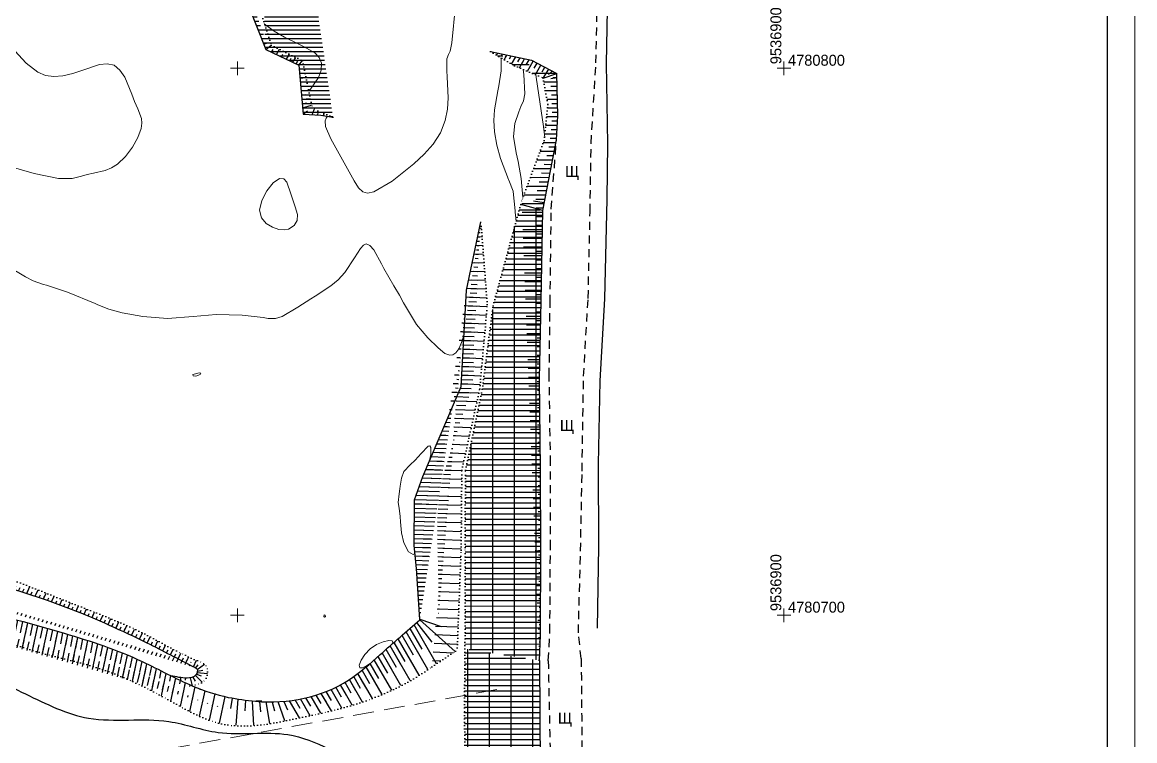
# Model space of a CAD drawing. Header units: millimetres. Extents: x 0 to 9536964, y 0 to 4781485.
# Drawn here: x 9536760.6 to 9536964.2, y 4780677 to 4780808.4 of the extents above; entities that cross this region are included whole.
import ezdxf
from ezdxf.enums import TextEntityAlignment as Align

# ---------------------------------------------------------------- set-up
doc = ezdxf.new("R2010")
doc.units = ezdxf.units.MM
for name, pattern in [('DASHED', [19.05, 12.7, -6.35]), ('Подошва насыпи (выемки)', [1, 0, 0.5, -0.5]), ('Штриховая 1 к 1.5', [2.5, 1.5, -1])]:
    doc.linetypes.add(name, pattern=pattern)
doc.layers.add('04 05 26.Изолинии.Утолщённые', color=7, linetype='Continuous')
doc.layers.add('Сетка', color=7, linetype='Continuous')
doc.layers.add('Berth line', color=5, linetype='Continuous', lineweight=50)
doc.layers.add('Рамка 1', color=3, linetype='Continuous', lineweight=50)
doc.styles.add('Arial_00010', font='arial.ttf', dxfattribs={"height": 0.2})
doc.styles.add('IndorSoft_Drafting_type_A_00CC0', font='', dxfattribs={"height": 0.2})
doc.styles.get('IndorSoft_Drafting_type_A_00CC0').set_extended_font_data('IndorSoft Drafting type A')

msp = doc.modelspace()

# ---------------------------------------------------------------- hatches: boundary and pattern name
h = msp.add_hatch()
h.set_pattern_fill('LINE', color=256, scale=0.25)
edge = h.paths.add_edge_path()
edge.add_line((9536802.9634, 4780888.3488), (9536804.8328, 4780878.3153))
edge.add_line((9536804.8328, 4780878.3153), (9536804.4246, 4780862.693))
edge.add_line((9536804.4246, 4780862.693), (9536804.1532, 4780849.7256))
edge.add_line((9536804.1532, 4780849.7256), (9536804.6573, 4780837.3133))
edge.add_line((9536804.6573, 4780837.3133), (9536803.8698, 4780823.1647))
edge.add_line((9536803.8698, 4780823.1647), (9536803.1856, 4780818.2238))
edge.add_line((9536803.1856, 4780818.2238), (9536802.1584, 4780811.1027))
edge.add_line((9536802.1584, 4780811.1027), (9536805.2356, 4780803.4389))
edge.add_line((9536805.2356, 4780803.4389), (9536811.2699, 4780800.5852))
edge.add_line((9536811.2699, 4780800.5852), (9536812.0428, 4780791.5911))
edge.add_line((9536812.0428, 4780791.5911), (9536815.2458, 4780791.4379))
edge.add_line((9536815.2458, 4780791.4379), (9536817.4932, 4780791.0901))
edge.add_spline(control_points=[(9536803.31301, 4780888.31677), (9536803.70579, 4780886.33346), (9536804.29662, 4780883.35009), (9536805.14889, 4780879.95993), (9536805.44853, 4780876.75083), (9536805.00237, 4780871.76858), (9536804.99328, 4780863.74314), (9536804.76303, 4780855.75698), (9536804.64063, 4780847.12174), (9536805.06431, 4780840.59466), (9536805, 4780833.17449), (9536804.45763, 4780827.13998), (9536804.39186, 4780820.94555), (9536803.76273, 4780816.4021), (9536803.37934, 4780813.40465), (9536802.94961, 4780811.13052), (9536803.91469, 4780808.70897), (9536804.6077, 4780806.74412), (9536805.04151, 4780805.45594), (9536805.08277, 4780805.33342)], knot_values=[0, 0, 0, 0, 6.067886707, 9.127528761, 10.4619282, 15.716488715, 24.06912077, 34.549511011, 39.681408371, 49.970526806, 54.152858236, 61.929976587, 68.132347866, 72.720789547, 75.643350305, 77.261586042, 79.523880669, 83.212136433, 83.599810474, 83.599810474, 83.599810474, 83.599810474], degree=3, periodic=0)
h = msp.add_hatch()
h.set_pattern_fill('LINE', color=256, scale=0.5)
edge = h.paths.add_edge_path()
edge.add_line((9536855.2709, 4780691.7251), (9536855.4848, 4780696.3253))
edge.add_line((9536855.4848, 4780696.3253), (9536855.5006, 4780712.0368))
edge.add_line((9536855.5006, 4780712.0368), (9536855.4427, 4780726.6135))
edge.add_line((9536855.4427, 4780726.6135), (9536855.2911, 4780743.2456))
edge.add_line((9536855.2911, 4780743.2456), (9536855.5681, 4780757.4496))
edge.add_line((9536855.5681, 4780757.4496), (9536855.8941, 4780773.9966))
edge.add_line((9536855.8941, 4780773.9966), (9536858.3842, 4780786.8924))
edge.add_line((9536858.3842, 4780786.8924), (9536858.6269, 4780791.2927))
edge.add_line((9536858.6269, 4780791.2927), (9536858.4697, 4780799.0299))
edge.add_line((9536846.2963, 4780803.0497), (9536850.6791, 4780800.4746))
edge.add_line((9536850.6791, 4780800.4746), (9536855.91171, 4780798.27199))
edge.add_line((9536855.91171, 4780798.27199), (9536856.79162, 4780793.40395))
edge.add_line((9536856.79162, 4780793.40395), (9536856.11981, 4780786.80703))
edge.add_line((9536856.11981, 4780786.80703), (9536852.02973, 4780775.81311))
h = msp.add_hatch()
h.set_pattern_fill('LINE', color=256, scale=0.25)
edge = h.paths.add_edge_path()
edge.add_spline(control_points=[(9536857.21259, 4780797.86314), (9536857.34437, 4780796.5566), (9536857.64956, 4780793.53085), (9536857.54449, 4780789.20759), (9536856.95171, 4780784.84718), (9536855.84685, 4780781.51131), (9536855.04985, 4780778.76988), (9536854.75216, 4780777.32984), (9536854.62627, 4780776.72082)], knot_values=[0, 0, 0, 0, 3.93700322, 9.117530595, 12.936032429, 17.088111568, 19.632905863, 21.497875561, 21.497875561, 21.497875561, 21.497875561], degree=3, periodic=0)
edge.add_line((9536855.2709, 4780691.7251), (9536855.4848, 4780696.3253))
edge.add_line((9536855.4848, 4780696.3253), (9536855.5006, 4780712.0368))
edge.add_line((9536855.5006, 4780712.0368), (9536855.4427, 4780726.6135))
edge.add_line((9536855.4427, 4780726.6135), (9536855.2911, 4780743.2456))
edge.add_line((9536855.2911, 4780743.2456), (9536855.5681, 4780757.4496))
edge.add_line((9536855.5681, 4780757.4496), (9536855.8941, 4780773.9966))
edge.add_line((9536855.8941, 4780773.9966), (9536858.3842, 4780786.8924))
edge.add_line((9536858.3842, 4780786.8924), (9536858.6269, 4780791.2927))
edge.add_line((9536858.6269, 4780791.2927), (9536858.4697, 4780799.0299))
h = msp.add_hatch()
h.set_pattern_fill('GRATE', color=256, scale=1.25)
h.paths.add_polyline_path([(9536855.8941, 4780773.9966), (9536855.5681, 4780757.4496), (9536855.2911, 4780743.2456), (9536855.4427, 4780726.6135), (9536855.5006, 4780712.0368), (9536855.4848, 4780696.3253), (9536855.2709, 4780691.7251), (9536841.6494, 4780693.8601), (9536841.67, 4780712.3848), (9536841.737, 4780726.53221), (9536844.81494, 4780741.29957), (9536846.81936, 4780756.687), (9536851.8029, 4780774.97168)])
h = msp.add_hatch()
h.set_pattern_fill('LINE', color=256, scale=0.5, angle=358)
edge = h.paths.add_edge_path()
edge.add_line((9536833.39068, 4780699.19865), (9536832.8075, 4780708.5665))
edge.add_line((9536832.8075, 4780708.5665), (9536832.3474, 4780712.7279))
edge.add_line((9536832.3474, 4780712.7279), (9536832.4395, 4780721.1115))
edge.add_line((9536832.4395, 4780721.1115), (9536833.9078, 4780725.3532))
edge.add_line((9536833.9078, 4780725.3532), (9536840.9556, 4780741.8106))
edge.add_line((9536840.9556, 4780741.8106), (9536841.903, 4780759.4105))
edge.add_line((9536835.5855, 4780690.5497), (9536839.9097, 4780693.4236))
edge.add_line((9536839.9097, 4780693.4236), (9536840.2398, 4780694.0128))
edge.add_line((9536840.2398, 4780694.0128), (9536840.9437, 4780711.8771))
edge.add_line((9536840.9437, 4780711.8771), (9536841.0747, 4780726.5221))
edge.add_line((9536841.0747, 4780726.5221), (9536844.3547, 4780741.3861))
edge.add_line((9536844.3547, 4780741.3861), (9536845.7338, 4780756.7876))
edge.add_line((9536845.7338, 4780756.7876), (9536844.5627, 4780771.9305))
edge.add_line((9536841.903, 4780759.4105), (9536844.5627, 4780771.9305))
h = msp.add_hatch()
h.set_pattern_fill('LINE', color=256, scale=0.25, angle=358)
edge = h.paths.add_edge_path()
edge.add_line((9536833.39068, 4780699.19865), (9536832.8075, 4780708.5665))
edge.add_line((9536832.8075, 4780708.5665), (9536832.3474, 4780712.7279))
edge.add_line((9536832.3474, 4780712.7279), (9536832.4395, 4780721.1115))
edge.add_line((9536832.4395, 4780721.1115), (9536833.9078, 4780725.3532))
edge.add_line((9536833.9078, 4780725.3532), (9536840.9556, 4780741.8106))
edge.add_line((9536840.9556, 4780741.8106), (9536841.903, 4780759.4105))
edge.add_spline(control_points=[(9536844.52025, 4780771.13746), (9536844.30181, 4780768.45084), (9536843.94746, 4780764.09267), (9536843.83846, 4780756.72744), (9536843.01219, 4780749.72196), (9536843.44387, 4780742.84365), (9536841.22108, 4780736.7993), (9536839.15498, 4780730.44418), (9536836.71206, 4780722.85552), (9536836.52251, 4780713.75172), (9536836.88305, 4780706.06735), (9536836.80394, 4780700.9108), (9536836.7822, 4780699.49415)], knot_values=[0, 0, 0, 0, 8.085359455, 13.115913215, 22.070919152, 29.291308278, 33.395639269, 41.207180891, 49.449216068, 57.105209257, 68.3221067, 72.571005313, 72.571005313, 72.571005313, 72.571005313], degree=3, periodic=0)
edge.add_line((9536841.903, 4780759.4105), (9536844.5627, 4780771.9305))
h = msp.add_hatch()
h.set_pattern_fill('LINE', scale=0.3, angle=78)
h.set_pattern_definition([(78, (9535913.4705, 4780079.9442), (-0.9316856, 0.1980359), [])])
edge = h.paths.add_edge_path()
edge.add_spline(control_points=[(9536581.2323, 4780745.74107), (9536584.71842, 4780745.9788), (9536591.15166, 4780744.3978), (9536600.00761, 4780743.60646), (9536609.84375, 4780743.84188), (9536619.39049, 4780740.0187), (9536634.39988, 4780737.9313), (9536652.30551, 4780732.52019), (9536671.57706, 4780725.64616), (9536691.15217, 4780720.40319), (9536708.6724, 4780716.28286), (9536727.04039, 4780710.0875), (9536745.95489, 4780702.50555), (9536765.25725, 4780697.89017), (9536781.28868, 4780692.5824), (9536790.68434, 4780687.23348), (9536796.12166, 4780685.47077), (9536798.34698, 4780684.97886)], knot_values=[46.642095964, 46.642095964, 46.642095964, 46.642095964, 67.906708504, 85.17940569, 100.272780209, 126.357153451, 145.665134785, 191.084256704, 238.145809381, 268.475023751, 312.603097435, 346.066460946, 384.69482155, 434.674328253, 465.030340904, 485.596955974, 499.218493462, 499.218493462, 499.218493462, 499.218493462], degree=3, periodic=0)
edge.add_spline(control_points=[(9536584.17583, 4780744.53808), (9536586.76606, 4780744.12585), (9536591.77337, 4780743.32894), (9536599.40343, 4780741.89679), (9536606.84777, 4780742.31188), (9536614.81162, 4780740.39267), (9536623.10885, 4780737.96163), (9536633.37097, 4780736.55884), (9536643.44221, 4780733.32071), (9536653.5428, 4780730.85774), (9536662.62837, 4780728.09658), (9536670.27199, 4780724.81844), (9536678.73888, 4780722.66031), (9536688.06004, 4780720.46769), (9536698.12477, 4780716.91245), (9536710.73882, 4780712.70622), (9536725.41343, 4780708.74297), (9536742.54242, 4780701.73808), (9536759.27234, 4780696.94492), (9536774.21175, 4780693.18173), (9536786.1183, 4780687.85315), (9536793.57827, 4780683.77216), (9536798.14852, 4780682.89103), (9536798.45083, 4780682.83275)], knot_values=[0, 0, 0, 0, 15.74690986, 30.441258084, 46.42374298, 60.031448878, 79.280361255, 98.330097676, 121.945797733, 142.592346422, 160.723691322, 178.852937365, 192.364370274, 213.067567968, 236.285038713, 256.331724207, 292.863592876, 327.362042235, 367.163600262, 397.274523766, 419.457241736, 445.519500829, 447.365508942, 447.365508942, 447.365508942, 447.365508942], degree=3, periodic=0)
h = msp.add_hatch()
h.set_pattern_fill('LINE', scale=0.25, angle=65)
h.set_pattern_definition([(65, (9535913.4705, 4780079.9442), (-0.7193818, 0.33545325), [])])
edge = h.paths.add_edge_path()
edge.add_spline(control_points=[(9536615.86149, 4780743.16258), (9536617.12068, 4780743.07744), (9536620.91856, 4780742.82063), (9536626.60815, 4780741.34648), (9536634.046, 4780739.86651), (9536642.63902, 4780737.93892), (9536653.6964, 4780734.28286), (9536665.47742, 4780731.37864), (9536677.76509, 4780727.09984), (9536687.00506, 4780723.97959), (9536696.72487, 4780722.22593), (9536704.6532, 4780721.03749), (9536714.18861, 4780718.92703), (9536721.78843, 4780716.26658), (9536730.47087, 4780713.49622), (9536739.1621, 4780711.43188), (9536748.79845, 4780708.73193), (9536758.2364, 4780705.8642), (9536766.55663, 4780702.81461), (9536774.13054, 4780699.89092), (9536780.10877, 4780697.33719), (9536786.13187, 4780694.31161), (9536790.09671, 4780692.24668), (9536792.20531, 4780691.14851)], knot_values=[0, 0, 0, 0, 7.562116272, 22.808320146, 35.106931203, 53.103527884, 75.583652099, 104.932264695, 125.813447655, 153.668934929, 163.247051369, 185.025628456, 201.785104013, 221.737753593, 233.288687536, 256.457123793, 275.295135485, 293.333920842, 315.623838142, 328.441615298, 342.048012021, 354.60600587, 368.871262045, 368.871262045, 368.871262045, 368.871262045], degree=3, periodic=0)
edge.add_spline(control_points=[(9536614.6404, 4780742.87646), (9536616.73097, 4780742.44123), (9536622.579, 4780741.22376), (9536635.55283, 4780739.16906), (9536653.1689, 4780733.48822), (9536672.08724, 4780727.42189), (9536691.13259, 4780721.82704), (9536709.12021, 4780720.39699), (9536727.21888, 4780713.25898), (9536747.21403, 4780708.23547), (9536766.72467, 4780702.74815), (9536781.77217, 4780695.88072), (9536789.24593, 4780691.99029), (9536792.15578, 4780690.47557)], knot_values=[0, 0, 0, 0, 12.812886439, 35.841900849, 78.709353826, 123.516463538, 155.215815, 197.557639191, 230.709661263, 271.21453393, 321.400164229, 351.645439783, 370.929267223, 370.929267223, 370.929267223, 370.929267223], degree=3, periodic=0)
h = msp.add_hatch()
h.set_pattern_fill('GRATE', color=256, scale=1.25)
h.set_pattern_definition([(0, (9535913.4705, 4780079.9442), (0, 0.9921875), []), (90, (9535913.4705, 4780079.944), (-3.96875, 2e-16), [])])
h.paths.add_polyline_path([(9536841.87432, 4780653.77052), (9536855.41924, 4780653.77052), (9536855.3827, 4780672.1519), (9536855.2709, 4780691.7251), (9536841.6494, 4780693.8601), (9536841.5383, 4780682.2453), (9536841.9045, 4780658.8211)])

# ---------------------------------------------------------------- linework, layer by layer
at = {"linetype": 'Continuous'}
for p, q in [((9536803.78566, 4780807.05), (9536805.30585, 4780807.05)), ((9536804.42308, 4780805.4625), (9536805.81409, 4780805.4625)), ((9536847.43681, 4780802.37959), (9536847.65894, 4780802.76433)), ((9536847.56019, 4780802.59329), (9536847.65894, 4780802.76433)), ((9536848.31267, 4780802.30912), (9536848.47662, 4780802.59308)), ((9536848.80559, 4780801.57538), (9536849.29429, 4780802.42184)), ((9536849.0665, 4780802.0273), (9536849.29429, 4780802.42184)), ((9536849.82246, 4780801.74915), (9536850.11197, 4780802.2506)), ((9536850.17436, 4780800.77116), (9536850.92964, 4780802.07935)), ((9536850.58114, 4780801.47572), (9536850.92964, 4780802.07935)), ((9536851.34074, 4780801.2039), (9536851.74732, 4780801.90811)), ((9536851.60999, 4780800.08275), (9536852.565, 4780801.73687)), ((9536852.09779, 4780800.92764), (9536852.565, 4780801.73687)), ((9536811.27031, 4780800.58134), (9536811.89192, 4780801.40155)), ((9536852.84879, 4780800.64092), (9536853.38267, 4780801.56562)), ((9536853.08468, 4780799.46199), (9536854.14672, 4780801.3015)), ((9536853.59059, 4780800.33824), (9536854.14672, 4780801.3015)), ((9536854.32327, 4780800.01979), (9536854.84993, 4780800.93198)), ((9536854.55938, 4780798.84124), (9536855.55313, 4780800.56247)), ((9536855.04903, 4780799.68933), (9536855.55313, 4780800.56247)), ((9536855.77003, 4780799.35065), (9536856.25634, 4780800.19296)), ((9536855.93712, 4780798.19701), (9536856.95954, 4780799.82344)), ((9536811.39646, 4780799.1125), (9536812.38644, 4780799.1125)), ((9536856.94256, 4780798.83637), (9536857.61044, 4780799.48487)), ((9536811.53288, 4780797.525), (9536812.72429, 4780797.525)), ((9536811.6693, 4780795.9375), (9536813.06214, 4780795.9375)), ((9536811.80572, 4780794.35), (9536813.33978, 4780794.48521)), ((9536811.94214, 4780792.7625), (9536813.59499, 4780793.26768))]:
    msp.add_line(p, q, dxfattribs=at)
for p, q in [((9536804.85715, 4780804.39356), (9536805.52679, 4780804.6747)), ((9536805.23741, 4780803.44192), (9536806.2129, 4780804.22474)), ((9536806.25431, 4780802.95797), (9536806.55393, 4780803.42561)), ((9536807.154, 4780802.53845), (9536807.6964, 4780803.47559)), ((9536808.06052, 4780802.10872), (9536808.34699, 4780802.59211)), ((9536809.01716, 4780801.65947), (9536809.52702, 4780802.5816)), ((9536809.59093, 4780801.3804), (9536809.85111, 4780801.84803)), ((9536810.177, 4780801.10192), (9536810.70263, 4780801.98202)), ((9536810.74468, 4780800.83395), (9536811.04428, 4780801.29896)), ((9536811.33113, 4780799.8265), (9536811.83664, 4780799.88401)), ((9536811.47307, 4780798.26068), (9536811.99574, 4780798.28385)), ((9536855.92713, 4780798.18917), (9536858.46623, 4780799.0266)), ((9536858.48837, 4780798.23343), (9536857.37752, 4780798.06004)), ((9536811.60569, 4780796.73178), (9536812.27421, 4780796.76066)), ((9536811.74186, 4780795.15455), (9536812.45165, 4780795.1958)), ((9536811.88218, 4780793.53264), (9536812.63324, 4780793.6894)), ((9536812.04657, 4780791.58807), (9536812.83589, 4780792.19696)), ((9536813.70887, 4780791.49998), (9536814.03089, 4780792.4592)), ((9536814.69541, 4780791.4628), (9536814.8041, 4780791.8039)), ((9536815.74396, 4780791.35835), (9536815.86063, 4780791.74326)), ((9536856.16422, 4780775.38488), (9536854.1789, 4780775.69235)), ((9536855.8941, 4780773.9966, -10.80135), (9536851.83619, 4780775.10373, -16.39595)), ((9536833.38651, 4780699.27974), (9536837.28192, 4780697.93135))]:
    msp.add_line(p, q)
at = {"color": 7, "linetype": 'Continuous'}
for p, q in [((9536761.4784, 4780703.9852), (9536762.05414, 4780705.21987)), ((9536762.99714, 4780703.4858), (9536763.53368, 4780704.63641)), ((9536764.50953, 4780702.97279), (9536765.01198, 4780704.0503)), ((9536766.01514, 4780702.44523), (9536766.48978, 4780703.4631)), ((9536767.51353, 4780701.9022), (9536767.9678, 4780702.87637)), ((9536769.00427, 4780701.34274), (9536769.44676, 4780702.29166)), ((9536770.48693, 4780700.76599), (9536770.92736, 4780701.71049)), ((9536771.96156, 4780700.172), (9536772.40933, 4780701.13224)), ((9536773.42853, 4780699.56158), (9536773.89069, 4780700.55268)), ((9536774.88825, 4780698.9356), (9536775.36928, 4780699.96717)), ((9536760.72374, 4780694.14096), (9536761.66967, 4780698.5912)), ((9536762.54832, 4780693.5624), (9536763.50895, 4780698.0818)), ((9536776.3411, 4780698.29491), (9536776.8429, 4780699.37102)), ((9536777.78751, 4780697.64041), (9536778.30932, 4780698.75942)), ((9536779.22789, 4780696.97297), (9536779.76621, 4780698.12738)), ((9536836.43615, 4780691.12082), (9536832.34158, 4780698.21283)), ((9536834.55028, 4780694.38725), (9536832.34158, 4780698.21283)), ((9536835.63868, 4780695.06504), (9536832.86315, 4780698.69075)), ((9536764.3834, 4780693.03321), (9536765.34667, 4780697.56504)), ((9536766.22822, 4780692.54988), (9536767.1822, 4780697.03798)), ((9536768.07824, 4780692.09098), (9536769.0149, 4780696.49763)), ((9536769.92879, 4780691.63458), (9536770.84397, 4780695.9402)), ((9536780.66266, 4780696.29349), (9536781.21112, 4780697.46967)), ((9536782.09223, 4780695.60287), (9536782.64148, 4780696.78074)), ((9536783.51702, 4780694.902), (9536784.05492, 4780696.05553)), ((9536832.24593, 4780692.6635), (9536830.14058, 4780696.31008)), ((9536834.84614, 4780690.0648), (9536830.87374, 4780696.94521)), ((9536833.0164, 4780693.23401), (9536830.87374, 4780696.94521)), ((9536833.78429, 4780693.80898), (9536831.60746, 4780697.57936)), ((9536771.7752, 4780691.1587), (9536772.66835, 4780695.36065)), ((9536773.6127, 4780690.64092), (9536774.48691, 4780694.75379)), ((9536775.43644, 4780690.05841), (9536776.29854, 4780694.11427)), ((9536784.93752, 4780694.19191), (9536785.45523, 4780695.30215)), ((9536786.35441, 4780693.47412), (9536786.85123, 4780694.53953)), ((9536831.60479, 4780688.05898), (9536827.94608, 4780694.39606)), ((9536829.91234, 4780690.99039), (9536827.94608, 4780694.39606)), ((9536830.69457, 4780691.54053), (9536828.67659, 4780695.03578)), ((9536833.23754, 4780689.04097), (9536829.40814, 4780695.67369)), ((9536831.47221, 4780692.09862), (9536829.40814, 4780695.67369)), ((9536777.24424, 4780689.40089), (9536778.10204, 4780693.43654)), ((9536779.03734, 4780688.67423), (9536779.8962, 4780692.71486)), ((9536780.81731, 4780687.88577), (9536781.67973, 4780691.94315)), ((9536787.76844, 4780692.75016), (9536788.25183, 4780693.78679)), ((9536789.18031, 4780692.02157), (9536789.66525, 4780693.06153)), ((9536790.59071, 4780691.28985), (9536791.09848, 4780692.37876)), ((9536828.24139, 4780686.26456), (9536825.0358, 4780691.81681)), ((9536826.72447, 4780688.89195), (9536825.0358, 4780691.81681)), ((9536827.53158, 4780689.39899), (9536825.76234, 4780692.4634)), ((9536829.94157, 4780687.12977), (9536826.48883, 4780693.11008)), ((9536828.3315, 4780689.91849), (9536826.48883, 4780693.11008)), ((9536829.12487, 4780690.44933), (9536827.21677, 4780693.75425)), ((9536782.58581, 4780687.04336), (9536783.45141, 4780691.11569)), ((9536784.34459, 4780686.15524), (9536785.21342, 4780690.24277)), ((9536792.00035, 4780690.55648), (9536792.55704, 4780691.75032)), ((9536792.66206, 4780690.04577), (9536793.96834, 4780691.02051)), ((9536824.25398, 4780687.45595), (9536822.82612, 4780689.92908)), ((9536826.49783, 4780685.4745), (9536823.57067, 4780690.54449)), ((9536825.08618, 4780687.91954), (9536823.57067, 4780690.54449)), ((9536825.90954, 4780688.39846), (9536824.30624, 4780691.17544)), ((9536786.09547, 4780685.22993), (9536786.97177, 4780689.35259)), ((9536787.8403, 4780684.27617), (9536788.73271, 4780688.47466)), ((9536820.82788, 4780685.77015), (9536819.70126, 4780687.7215)), ((9536822.88272, 4780684.11605), (9536820.50985, 4780688.22599)), ((9536821.69996, 4780686.16466), (9536820.50985, 4780688.22599)), ((9536822.56133, 4780686.57771), (9536821.29852, 4780688.76497)), ((9536824.71009, 4780684.76096), (9536822.06969, 4780689.33427)), ((9536823.41252, 4780687.00842), (9536822.06969, 4780689.33427)), ((9536789.58283, 4780683.3116), (9536790.50247, 4780687.63816)), ((9536791.33208, 4780682.37862), (9536792.28697, 4780686.87101)), ((9536793.09791, 4780681.52365), (9536794.09025, 4780686.19225)), ((9536817.21084, 4780682.51005), (9536815.36506, 4780685.70702)), ((9536816.28606, 4780684.1118), (9536815.36506, 4780685.70702)), ((9536817.22062, 4780684.3981), (9536816.27009, 4780686.04447)), ((9536819.12823, 4780682.99902), (9536817.15651, 4780686.41414)), ((9536818.14159, 4780684.70794), (9536817.15651, 4780686.41414)), ((9536819.04932, 4780685.0407), (9536818.0241, 4780686.81644)), ((9536821.0205, 4780683.53152), (9536818.87249, 4780687.25197)), ((9536819.94453, 4780685.39515), (9536818.87249, 4780687.25197)), ((9536794.89015, 4780680.79292), (9536795.91318, 4780685.6059)), ((9536796.71867, 4780680.23289), (9536797.75632, 4780685.11468)), ((9536799.80402, 4780679.86501), (9536800.13875, 4780684.64734)), ((9536802.9881, 4780679.79969), (9536802.74579, 4780684.2904)), ((9536805.93174, 4780680.17442), (9536805.26805, 4780684.14556)), ((9536808.68489, 4780680.67588), (9536807.44987, 4780684.17654)), ((9536811.3609, 4780681.21243), (9536809.54499, 4780684.35769)), ((9536810.48847, 4780682.72353), (9536809.54499, 4780684.35769)), ((9536811.46739, 4780682.93299), (9536810.5623, 4780684.50065)), ((9536813.32139, 4780681.62677), (9536811.56026, 4780684.67713)), ((9536812.44402, 4780683.14641), (9536811.56026, 4780684.67713)), ((9536813.41625, 4780683.36746), (9536812.53929, 4780684.88641)), ((9536815.27339, 4780682.0558), (9536813.49967, 4780685.12798)), ((9536814.38199, 4780683.59975), (9536813.49967, 4780685.12798)), ((9536815.33924, 4780683.84675), (9536814.44157, 4780685.40155))]:
    msp.add_line(p, q, dxfattribs=at)
at = {"color": 7}
for p, q in [((9536792.37144, 4780690.34298), (9536792.8456, 4780690.89323)), ((9536792.68924, 4780689.76534), (9536793.67161, 4780689.96095)), ((9536789.62572, 4780688.59692), (9536789.5772, 4780688.06407)), ((9536790.48094, 4780688.50984), (9536790.48094, 4780688.09168)), ((9536791.36842, 4780688.53937), (9536791.76431, 4780687.07263)), ((9536791.87939, 4780688.67596), (9536792.29163, 4780687.9146)), ((9536792.32076, 4780688.97822), (9536793.59276, 4780687.75369)), ((9536792.51254, 4780689.23645), (9536793.37358, 4780688.88826)), ((9536792.63444, 4780689.4954), (9536794.54831, 4780689.33109)), ((9536799.03319, 4780684.84342), (9536798.72745, 4780682.90825)), ((9536801.48208, 4780684.4571), (9536801.39191, 4780682.48211)), ((9536804.05898, 4780684.19433), (9536804.22295, 4780682.35044)), ((9536806.35567, 4780684.12476), (9536806.80382, 4780682.49802)), ((9536808.53016, 4780684.24055), (9536809.15346, 4780682.72157))]:
    msp.add_line(p, q, dxfattribs=at)
for points in [[(9536865.87774, 4780697.59748), (9536866.15992, 4780712.55868), (9536866.0577, 4780727.59795), (9536866.4049, 4780742.86494), (9536867.22764, 4780757.84774), (9536867.67999, 4780776.10078), (9536867.77912, 4780786.18109), (9536867.52946, 4780800.82473), (9536867.87231, 4780817.41861), (9536868.3362, 4780831.99802), (9536867.59371, 4780847.10469), (9536867.89068, 4780862.22183), (9536867.19646, 4780876.60066), (9536867.74815, 4780891.41689), (9536867.44707, 4780907.2337), (9536869.1651, 4780922.12278), (9536870.63948, 4780938.2085), (9536870.00751, 4780953.14105), (9536869.11243, 4780967.30438), (9536869.20575, 4780983.51879), (9536869.7372, 4780997.23864), (9536870.44214, 4781008.77052)], [(9536802.9634, 4780888.3488), (9536804.8328, 4780878.3153), (9536804.4246, 4780862.693), (9536804.1532, 4780849.7256), (9536804.6573, 4780837.3133), (9536803.8698, 4780823.1647), (9536803.1856, 4780818.2238), (9536802.1584, 4780811.1027), (9536805.2356, 4780803.4389), (9536811.2699, 4780800.5852), (9536812.0428, 4780791.5911), (9536815.2458, 4780791.4379), (9536817.4932, 4780791.0901)], [(9536841.903, 4780759.4105), (9536844.5627, 4780771.9305)], [(9536833.39721, 4780699.1546), (9536839.86268, 4780693.37374)]]:
    msp.add_lwpolyline(points)
at = {"linetype": 'Подошва насыпи (выемки)'}
for points, elevation in [([(9536803.7138, 4780888.1854), (9536805.8048, 4780878.9555), (9536805.3632, 4780862.1065), (9536805.1967, 4780849.9276), (9536805.506, 4780835.9004), (9536805.1015, 4780825.41), (9536804.9634, 4780818.6145), (9536803.9068, 4780811.42), (9536806.21128, 4780804.22184), (9536811.89712, 4780801.41176), (9536813.7665, 4780792.6278)], -12.49355), ([(9536846.2963, 4780803.0497), (9536850.6791, 4780800.4746), (9536855.91171, 4780798.27199), (9536856.79162, 4780793.40395), (9536856.11981, 4780786.80703), (9536852.02973, 4780775.81311)], -10.80135), ([(9536817.4932, 4780791.0901), (9536813.7665, 4780792.6278)], -12.23855), ([(9536841.6494, 4780693.8601), (9536841.67, 4780712.3848), (9536841.737, 4780726.53221), (9536844.80905, 4780741.32606), (9536846.78351, 4780756.58431), (9536852.02973, 4780775.81311)], -16.39595), ([(9536841.6494, 4780693.8601), (9536841.5383, 4780682.2453), (9536841.9045, 4780658.8211), (9536841.87432, 4780653.77052)], -16.39595)]:
    msp.add_lwpolyline(points, dxfattribs=dict(at, elevation=elevation))
at = {"linetype": 'Штриховая 1 к 1.5', "elevation": -10.80135}
msp.add_lwpolyline([(9536862.8962, 4780692.0803), (9536862.3932, 4780696.7818), (9536862.7894, 4780711.7031), (9536863.0767, 4780726.3585), (9536863.3455, 4780743.6952), (9536864.1832, 4780757.9372), (9536864.5362, 4780773.6979), (9536864.73377, 4780786.25013), (9536865.609, 4780800.9901), (9536865.9397, 4780817.4236)], dxfattribs=at)
for points, elevation in [([(9536846.2963, 4780803.0497), (9536853.8173, 4780801.4746), (9536858.4697, 4780799.0299)], -10.80135), ([(9536855.2709, 4780691.7251), (9536855.4848, 4780696.3253), (9536855.5006, 4780712.0368), (9536855.4427, 4780726.6135), (9536855.2911, 4780743.2456), (9536855.5681, 4780757.4496), (9536855.8941, 4780773.9966), (9536858.3842, 4780786.8924), (9536858.6269, 4780791.2927), (9536858.4697, 4780799.0299)], -10.80135), ([(9536833.39068, 4780699.19865), (9536832.8075, 4780708.5665), (9536832.3474, 4780712.7279), (9536832.4395, 4780721.1115), (9536833.9078, 4780725.3532), (9536840.9556, 4780741.8106), (9536841.903, 4780759.4105)], -12.57473), ([(9536855.2709, 4780691.7251), (9536855.3827, 4780672.1519), (9536855.41924, 4780653.77052)], -10.80135)]:
    msp.add_lwpolyline(points, dxfattribs=dict(elevation=elevation))
at = {"linetype": 'Штриховая 1 к 1.5'}
msp.add_lwpolyline([(9536856.88833, 4780691.67353), (9536857.1812, 4780696.8945), (9536857.2814, 4780712.2875), (9536857.3017, 4780727.72166), (9536857.0537, 4780743.703), (9536857.2135, 4780757.09), (9536857.4319, 4780774.2722), (9536858.3842, 4780786.8924)], dxfattribs=at)
at = {"linetype": 'Подошва насыпи (выемки)'}
msp.add_lwpolyline([(9536835.5855, 4780690.5497), (9536839.9097, 4780693.4236), (9536840.2398, 4780694.0128), (9536840.9437, 4780711.8771), (9536841.0747, 4780726.5221), (9536844.3547, 4780741.3861), (9536845.7338, 4780756.7876), (9536844.5627, 4780771.9305)], dxfattribs=at)
for points, knots in [([(9536581.2323, 4780745.74107), (9536584.71842, 4780745.9788), (9536591.15166, 4780744.3978), (9536600.00761, 4780743.60646), (9536609.84375, 4780743.84188), (9536619.39049, 4780740.0187), (9536634.39988, 4780737.9313), (9536652.30551, 4780732.52019), (9536671.57706, 4780725.64616), (9536691.15217, 4780720.40319), (9536708.6724, 4780716.28286), (9536727.04039, 4780710.0875), (9536745.95489, 4780702.50555), (9536765.25725, 4780697.89017), (9536781.28868, 4780692.5824), (9536790.68434, 4780687.23348), (9536796.12166, 4780685.47077), (9536798.34698, 4780684.97886)], [46.642095964, 46.642095964, 46.642095964, 46.642095964, 67.906708504, 85.17940569, 100.272780209, 126.357153451, 145.665134785, 191.084256704, 238.145809381, 268.475023751, 312.603097435, 346.066460946, 384.69482155, 434.674328253, 465.030340904, 485.596955974, 499.218493462, 499.218493462, 499.218493462, 499.218493462]), ([(9536614.6404, 4780742.87646), (9536616.73097, 4780742.44123), (9536622.579, 4780741.22376), (9536635.55283, 4780739.16906), (9536653.1689, 4780733.48822), (9536672.08724, 4780727.42189), (9536691.13259, 4780721.82704), (9536709.12021, 4780720.39699), (9536727.21888, 4780713.25898), (9536747.21403, 4780708.23547), (9536766.72467, 4780702.74815), (9536781.77217, 4780695.88072), (9536789.24593, 4780691.99029), (9536792.15578, 4780690.47557)], [0, 0, 0, 0, 12.812886439, 35.841900849, 78.709353826, 123.516463538, 155.215815, 197.557639191, 230.709661263, 271.21453393, 321.400164229, 351.645439783, 370.929267223, 370.929267223, 370.929267223, 370.929267223]), ([(9536798.35134, 4780684.97763), (9536799.99808, 4780684.68912), (9536807.48085, 4780683.37812), (9536818.10442, 4780685.51476), (9536826.68725, 4780693.3306), (9536830.97217, 4780697.06182), (9536833.3925, 4780699.1694)], [499.31359127, 499.31359127, 499.31359127, 499.31359127, 509.174532816, 544.121356879, 559.008413236, 578.332659944, 578.332659944, 578.332659944, 578.332659944]), ([(9536792.1576, 4780690.4748), (9536792.19638, 4780690.45209), (9536792.35311, 4780690.36008), (9536792.84111, 4780690.07084), (9536792.45238, 4780688.63316), (9536790.29154, 4780688.37862), (9536788.78441, 4780688.71624), (9536787.82669, 4780688.93078)], [371.278075554, 371.278075554, 371.278075554, 371.278075554, 371.535229181, 372.31711878, 374.50710454, 377.952611153, 383.958693678, 383.958693678, 383.958693678, 383.958693678])]:
    msp.add_open_spline(points, degree=3, knots=knots)
msp.add_open_spline([(9536562.36863, 4780734.11122), (9536562.72815, 4780734.65683), (9536563.84307, 4780736.34886), (9536566.85834, 4780738.69073), (9536572.33596, 4780741.66451), (9536582.83811, 4780744.8014), (9536595.20967, 4780740.26496), (9536608.82243, 4780740.81212), (9536620.42258, 4780736.85582), (9536633.09379, 4780735.26817), (9536646.00842, 4780730.99711), (9536659.81212, 4780728.75183, 0), (9536671.264, 4780722.04481, 0), (9536684.43623, 4780721.13418, 0), (9536695.68213, 4780715.79143, 0), (9536708.97375, 4780710.33973, 0), (9536723.14377, 4780707.32106, 0), (9536737.66714, 4780700.82681, 0.00001), (9536751.39527, 4780697.62996, -0.00002), (9536763.48663, 4780692.92068, 0.00005), (9536775.71223, 4780690.60238, -0.00022), (9536786.52336, 4780685.1566, 0.00093), (9536797.95397, 4780678.42967, -0.00277), (9536808.36242, 4780680.58851, 0.01046), (9536818.32293, 4780682.65836, -0.02075), (9536827.07781, 4780685.3018, 0.1608), (9536832.7813, 4780688.59047, -0.27453), (9536835.5783, 4780690.5464, 0.00126), (9536835.58469, 4780690.55086, 0.00189)], degree=3, knots=[0, 0, 0, 0, 1.953573078, 6.058322135, 11.2267644, 20.73148819, 37.780092252, 48.992758225, 61.204622709, 74.091238396, 87.195656525, 101.904932313, 115.715584206, 126.058129904, 140.809737789, 152.64070524, 169.170244999, 184.015117151, 200.168003964, 211.301458215, 222.889773547, 237.164671886, 247.700144073, 261.346722968, 267.07635796, 278.591320409, 287.970128215, 287.991581589, 287.991581589, 287.991581589, 287.991581589], dxfattribs=at)
msp.add_spline([(9536614.6269, 4780742.87551), (9536617.78148, 4780744.1778), (9536621.37229, 4780743.67269), (9536632.48728, 4780741.11515), (9536653.13852, 4780735.94169), (9536675.77918, 4780729.59507), (9536690.13533, 4780724.61988), (9536710.84166, 4780720.19804), (9536726.89856, 4780715.6736), (9536746.67826, 4780710.65405), (9536770.50013, 4780701.87767), (9536783.2037, 4780696.49778), (9536792.53483, 4780691.75935), (9536794.3244, 4780690.60323), (9536794.24259, 4780688.40209), (9536791.77051, 4780687.05909)], degree=3, dxfattribs=at)
at = {"color": 140}
msp.add_open_spline([(9536519.98109, 4780722.11778), (9536519.84059, 4780721.07625), (9536519.53608, 4780718.81895), (9536521.13578, 4780711.7626), (9536525.5329, 4780721.82423), (9536531.56578, 4780727.31126), (9536540.18481, 4780724.46065), (9536546.02715, 4780720.37867), (9536552.62067, 4780720.61946), (9536562.80974, 4780720.25506), (9536563.18906, 4780732.92959), (9536574.21638, 4780738.45596), (9536585.58115, 4780737.78369), (9536597.34544, 4780737.26719), (9536608.42879, 4780736.67954), (9536620.67411, 4780734.05582), (9536632.74842, 4780732.03425), (9536646.67018, 4780728.87811), (9536659.1313, 4780724.35521), (9536671.32395, 4780719.54927), (9536683.35371, 4780718.03422), (9536695.14058, 4780711.70196), (9536709.24126, 4780708.63759), (9536724.14194, 4780704.39359), (9536737.5101, 4780698.20653), (9536749.51258, 4780691.04534), (9536761.12509, 4780685.76514), (9536773.28762, 4780679.57647), (9536785.84321, 4780681.87492), (9536797.51568, 4780677.43528), (9536810.64937, 4780679.79618), (9536822.07153, 4780672.42427), (9536831.5812, 4780665.96016), (9536837.21613, 4780659.99242), (9536839.46112, 4780655.52576), (9536840.1089, 4780653.77052)], degree=3, knots=[0, 0, 0, 0, 3.352675216, 7.266200682, 15.53114651, 21.474976685, 33.40854489, 37.687015984, 42.637156654, 53.206648661, 61.888698569, 73.727375361, 85.360840609, 96.270168025, 109.016700719, 118.58052624, 133.774740954, 145.767240304, 161.325911022, 173.516405539, 184.961303126, 197.256346782, 213.12194633, 228.053087011, 243.675401705, 257.15880962, 269.862723744, 282.212686324, 296.916948254, 306.147409504, 318.910713979, 334.900199792, 344.641485388, 353.709119084, 359.222408408, 359.222408408, 359.222408408, 359.222408408], dxfattribs=at)
at = {"linetype": 'Штриховая 1 к 1.5'}
for points, knots in [([(9536862.89451, 4780692.08143), (9536862.96994, 4780685.80181), (9536863.1231, 4780673.05005), (9536862.68207, 4780660.236), (9536862.55692, 4780653.77052)], [0, 0, 0, 0, 18.854148377, 38.286316297, 38.286316297, 38.286316297, 38.286316297]), ([(9536856.88833, 4780691.67353), (9536857.01156, 4780685.24286), (9536857.25332, 4780672.627), (9536857.6557, 4780659.95379), (9536857.63077, 4780653.77052)], [0, 0, 0, 0, 19.311297792, 37.885411718, 37.885411718, 37.885411718, 37.885411718])]:
    msp.add_open_spline(points, degree=3, knots=knots, dxfattribs=at)
at = {"layer": '04 05 26.Изолинии.Утолщённые', "color": 32, "lineweight": 13, "true_color": 0xbc511d}
for points in [[(9536839.93873, 4780811.48417, -25), (9536839.22263, 4780804.63907, -25), (9536839.22263, 4780804.63907, -25), (9536838.91781, 4780803.12828, -25), (9536838.64498, 4780802.52418, -25), (9536838.63078, 4780802.50013, -25), (9536838.63078, 4780802.50013, -25), (9536838.3435, 4780801.70523, -25), (9536838.29742, 4780799.56128, -25), (9536838.29742, 4780799.56128, -25), (9536838.37585, 4780798.42909, -25), (9536838.54445, 4780794.60842, -25), (9536838.4239, 4780792.50397, -25), (9536838.03671, 4780790.44514, -25), (9536838.03671, 4780790.44514, -25), (9536837.13854, 4780788.19614, -25), (9536835.82089, 4780786.15362, -25), (9536834.17819, 4780784.27445, -25), (9536832.30488, 4780782.51551, -25), (9536832.30488, 4780782.51551, -25), (9536828.31366, 4780779.38757, -25), (9536824.95029, 4780777.43331, -25), (9536824.95029, 4780777.43331, -25), (9536823.8166, 4780777.14978, -25), (9536822.95638, 4780777.38266, -25), (9536822.19299, 4780778.13863, -25), (9536821.34979, 4780779.42439, -25), (9536821.34979, 4780779.42439, -25), (9536817.11311, 4780787.11057, -25), (9536817.11311, 4780787.11057, -25), (9536816.15044, 4780789.38018, -25), (9536816.08247, 4780790.39504, -25), (9536816.08247, 4780790.39504, -25), (9536816.26793, 4780790.90365, -25), (9536816.48989, 4780791.22746, -25), (9536816.48989, 4780791.22746, -25), (9536816.48989, 4780791.22746, -25)], [(9536813.07915, 4780795.85754, -25), (9536813.39813, 4780796.21345, -25), (9536813.39813, 4780796.21345, -25), (9536814.86098, 4780798.31491, -25), (9536815.33468, 4780799.67217, -25), (9536815.41354, 4780800.9496, -25), (9536815.41354, 4780800.9496, -25), (9536814.98086, 4780801.99951, -25), (9536814.15897, 4780802.82934, -25), (9536812.07581, 4780804.01357, -25), (9536812.07581, 4780804.01357, -25), (9536811.26371, 4780804.39936, -25), (9536808.61628, 4780805.69675, -25), (9536808.61628, 4780805.69675, -25), (9536806.71555, 4780806.76995, -25), (9536804.98976, 4780808.09975, -25), (9536804.98976, 4780808.09975, -25), (9536804.91972, 4780808.19814, -25)], [(9536757.32099, 4780782.31869, -24.5), (9536762.80325, 4780780.77797, -24.5), (9536767.28633, 4780779.83385, -24.5), (9536767.28633, 4780779.83385, -24.5), (9536769.78275, 4780779.83097, -24.5), (9536771.49359, 4780780.28001, -24.5), (9536772.54624, 4780780.59682, -24.5), (9536772.54624, 4780780.59682, -24.5), (9536773.67635, 4780780.81948, -24.5), (9536775.82672, 4780781.30998, -24.5), (9536776.96313, 4780781.77721, -24.5), (9536778.10162, 4780782.49828, -24.5), (9536778.10162, 4780782.49828, -24.5), (9536779.52749, 4780783.87505, -24.5), (9536780.79385, 4780785.57278, -24.5), (9536781.78672, 4780787.35019, -24.5), (9536782.39213, 4780788.96601, -24.5), (9536782.39213, 4780788.96601, -24.5), (9536782.54029, 4780789.97288, -24.5), (9536782.45193, 4780790.84499, -24.5), (9536781.78154, 4780792.57939, -24.5), (9536781.18088, 4780793.94729, -24.5), (9536781.18088, 4780793.94729, -24.5), (9536780.69458, 4780795.24734, -24.5), (9536779.39081, 4780798.38446, -24.5), (9536778.52469, 4780799.68538, -24.5), (9536777.44548, 4780800.54384, -24.5), (9536777.44548, 4780800.54384, -24.5), (9536776.20133, 4780800.82193, -24.5), (9536774.7865, 4780800.6741, -24.5), (9536771.71071, 4780799.68293, -24.5), (9536769.9149, 4780799.0434, -24.5), (9536769.9149, 4780799.0434, -24.5), (9536768.09294, 4780798.59422, -24.5), (9536766.42755, 4780798.47174, -24.5), (9536764.89541, 4780798.69629, -24.5), (9536763.4732, 4780799.28823, -24.5), (9536763.4732, 4780799.28823, -24.5), (9536761.35752, 4780800.96292, -24.5), (9536759.2976, 4780803.19572, -24.5)], [(9536848.23381, 4780801.90781, -24.5), (9536848.28723, 4780801.52612, -24.5), (9536848.28723, 4780801.52612, -24.5), (9536848.26543, 4780799.53833, -24.5), (9536847.86443, 4780796.78011, -24.5), (9536847.86443, 4780796.78011, -24.5), (9536847.67554, 4780795.85194, -24.5), (9536847.0741, 4780792.40298, -24.5), (9536846.93734, 4780790.44319, -24.5), (9536847.03027, 4780788.35994, -24.5), (9536847.03027, 4780788.35994, -24.5), (9536847.47511, 4780785.91669, -24.5), (9536848.16294, 4780783.53353, -24.5), (9536849.60901, 4780779.68921, -24.5), (9536849.66606, 4780779.54903, -24.5), (9536849.66606, 4780779.54903, -24.5), (9536850.4423, 4780777.50577, -24.5), (9536850.4423, 4780777.50577, -24.5), (9536850.44285, 4780777.49768, -24.5), (9536850.81023, 4780773.95887, -24.5), (9536850.81023, 4780773.95887, -24.5), (9536850.83881, 4780773.6912, -24.5), (9536850.98946, 4780772.00023, -24.5)], [(9536854.62028, 4780798.94672, -23.5), (9536854.669, 4780798.36286, -23.5), (9536854.669, 4780798.36286, -23.5), (9536855.59527, 4780792.2098, -23.5), (9536856.02739, 4780789.38205, -23.5), (9536856.02739, 4780789.38205, -23.5), (9536856.22934, 4780787.35762, -23.5)], [(9536807.70736, 4780779.87609, -24.5), (9536806.58042, 4780779.07967, -24.5), (9536805.40587, 4780777.61265, -24.5), (9536804.47293, 4780775.83061, -24.5), (9536804.07079, 4780774.08916, -24.5), (9536804.07079, 4780774.08916, -24.5), (9536804.39579, 4780772.67998, -24.5), (9536805.27285, 4780771.63916, -24.5), (9536806.43401, 4780770.9389, -24.5), (9536807.6113, 4780770.55136, -24.5), (9536807.6113, 4780770.55136, -24.5), (9536808.58768, 4780770.44338, -24.5), (9536809.34975, 4780770.56033, -24.5), (9536810.38101, 4780771.22907, -24.5), (9536810.38101, 4780771.22907, -24.5), (9536810.94328, 4780772.155, -24.5), (9536811.02742, 4780773.2446, -24.5), (9536811.02742, 4780773.2446, -24.5), (9536810.58208, 4780774.66666, -24.5), (9536809.9585, 4780776.47535, -24.5), (9536809.9585, 4780776.47535, -24.5), (9536809.79735, 4780777.04318, -24.5), (9536809.04109, 4780779.17322, -24.5), (9536808.47624, 4780779.81471, -24.5), (9536807.70736, 4780779.87609, -24.5)], [(9536757.77626, 4780763.9651, -25), (9536761.21403, 4780761.86343, -25), (9536762.64598, 4780761.16393, -25), (9536762.64837, 4780761.16292, -25), (9536762.64837, 4780761.16292, -25), (9536762.66222, 4780761.15704, -25), (9536764.55219, 4780760.47947, -25), (9536764.55219, 4780760.47947, -25), (9536765.09009, 4780760.3249, -25), (9536768.93785, 4780759.09528, -25), (9536768.93785, 4780759.09528, -25), (9536773.99404, 4780756.98039, -25), (9536774.46175, 4780756.77388, -25), (9536774.46175, 4780756.77388, -25), (9536776.48227, 4780755.94761, -25), (9536778.91846, 4780755.2739, -25), (9536778.91846, 4780755.2739, -25), (9536782.73178, 4780754.59203, -25), (9536787.24929, 4780754.272, -25), (9536787.24929, 4780754.272, -25), (9536791.93963, 4780754.63284, -25), (9536796.15299, 4780754.99597, -25), (9536796.15299, 4780754.99597, -25), (9536800.90812, 4780754.86571, -25), (9536804.73963, 4780754.42326, -25), (9536804.73963, 4780754.42326, -25), (9536805.65475, 4780754.26421, -25), (9536806.96143, 4780754.25756, -25), (9536808.20663, 4780754.59554, -25), (9536808.20663, 4780754.59554, -25), (9536811.04808, 4780756.30329, -25), (9536813.45414, 4780757.85343, -25), (9536813.45414, 4780757.85343, -25), (9536814.21811, 4780758.32667, -25), (9536817.11039, 4780760.22902, -25), (9536818.45812, 4780761.34253, -25), (9536819.67238, 4780762.64137, -25), (9536819.67238, 4780762.64137, -25), (9536821.45423, 4780765.35276, -25), (9536822.55156, 4780767.0791, -25), (9536823.05879, 4780767.63037, -25), (9536823.55619, 4780767.87481, -25), (9536823.55619, 4780767.87481, -25), (9536824.26533, 4780767.61783, -25), (9536824.97367, 4780766.79495, -25), (9536826.35626, 4780764.27181, -25), (9536826.80539, 4780763.38004, -25), (9536826.80539, 4780763.38004, -25), (9536828.60813, 4780760.24363, -25), (9536829.65316, 4780758.49524, -25), (9536829.65316, 4780758.49524, -25), (9536830.39659, 4780757.14395, -25), (9536832.7882, 4780753.18133, -25), (9536832.7882, 4780753.18133, -25), (9536834.86798, 4780750.73287, -25), (9536836.75857, 4780748.87645, -25), (9536836.75857, 4780748.87645, -25), (9536837.95842, 4780747.84754, -25), (9536838.87315, 4780747.54309, -25), (9536838.87315, 4780747.54309, -25), (9536839.40004, 4780747.62785, -25), (9536839.96568, 4780747.96704, -25), (9536840.52199, 4780748.68091, -25), (9536841.0209, 4780749.88969, -25), (9536841.0209, 4780749.88969, -25), (9536841.43902, 4780751.11378, -25)], [(9536793.04489, 4780744.31689, -25), (9536791.82693, 4780744.02411, -25), (9536791.82693, 4780744.02411, -25), (9536791.93076, 4780743.78883, -25), (9536792.4085, 4780743.67645, -25), (9536792.4085, 4780743.67645, -25), (9536793.18474, 4780744.03921, -25), (9536793.18474, 4780744.03921, -25), (9536793.30177, 4780744.2395, -25), (9536793.04489, 4780744.31689, -25)], [(9536835.40112, 4780729.37626, -25), (9536835.42967, 4780730.6864, -25), (9536835.23039, 4780730.97472, -25), (9536834.88766, 4780730.92558, -25), (9536834.88766, 4780730.92558, -25), (9536833.62295, 4780729.58132, -25), (9536832.53838, 4780728.32741, -25), (9536832.53838, 4780728.32741, -25), (9536831.59832, 4780727.50514, -25), (9536830.45439, 4780726.30104, -25), (9536830.45439, 4780726.30104, -25), (9536830.03736, 4780725.03025, -25), (9536829.81489, 4780723.57448, -25), (9536829.7534, 4780723.10443, -25), (9536829.7534, 4780723.10443, -25), (9536829.61935, 4780722.21621, -25), (9536829.44676, 4780720.60039, -25), (9536829.44676, 4780720.60039, -25), (9536829.5768, 4780719.59241, -25), (9536829.79701, 4780718.06596, -25), (9536829.79701, 4780718.06596, -25), (9536829.87906, 4780717.05259, -25), (9536830.0586, 4780715.08359, -25), (9536830.43378, 4780713.21792, -25), (9536830.43378, 4780713.21792, -25), (9536831.31851, 4780711.60117, -25), (9536832.18225, 4780711.07276, -25), (9536832.18225, 4780711.07276, -25), (9536832.4269, 4780711.21733, -25), (9536832.49485, 4780711.39427, -25)], [(9536835.07654, 4780728.06051, -25), (9536835.40112, 4780729.37626, -25)], [(9536816.0687, 4780699.71026, -25.5), (9536816.04013, 4780699.68488, -25.5), (9536816.02897, 4780699.67277, -25.5), (9536816.02897, 4780699.67277, -25.5), (9536815.96441, 4780699.65526, -25.5), (9536815.96441, 4780699.65526, -25.5), (9536815.84343, 4780699.67283, -25.5), (9536815.84343, 4780699.67283, -25.5), (9536815.80477, 4780699.79092, -25.5), (9536815.80477, 4780699.79092, -25.5), (9536815.88855, 4780700.06814, -25.5), (9536815.88855, 4780700.06814, -25.5), (9536816.09414, 4780699.99401, -25.5), (9536816.09414, 4780699.99401, -25.5), (9536816.14033, 4780699.7819, -25.5), (9536816.14033, 4780699.7819, -25.5), (9536816.08013, 4780699.71613, -25.5), (9536816.0687, 4780699.71026, -25.5)], [(9536828.30654, 4780694.72205, -25), (9536828.42237, 4780694.92694, -25), (9536828.32669, 4780695.28978, -25), (9536828.32669, 4780695.28978, -25), (9536827.69503, 4780695.36058, -25), (9536826.66962, 4780695.13005, -25), (9536825.4607, 4780694.61304, -25), (9536824.27854, 4780693.82437, -25), (9536824.27854, 4780693.82437, -25), (9536823.30811, 4780692.81178, -25), (9536822.63332, 4780691.75463, -25), (9536822.31281, 4780690.86514, -25), (9536822.40522, 4780690.35556, -25)], [(9536822.40522, 4780690.35556, -25), (9536822.89938, 4780690.35926, -25), (9536823.65884, 4780690.72794, -25), (9536824.30965, 4780691.16955, -25)], [(9536804.47193, 4780684.3536, -25), (9536804.26918, 4780684.35053, -25), (9536804.26918, 4780684.35053, -25), (9536803.44447, 4780684.32977, -25), (9536803.44447, 4780684.32977, -25), (9536803.201, 4780684.28977, -25), (9536803.201, 4780684.28977, -25), (9536803.24427, 4780684.26936, -25), (9536803.24427, 4780684.26936, -25), (9536803.24427, 4780684.26936, -25), (9536803.25853, 4780684.26639, -25)]]:
    msp.add_polyline3d(points, dxfattribs=at)
at = {"layer": '04 05 26.Изолинии.Утолщённые', "color": 32, "lineweight": 20, "true_color": 0xbc511d}
msp.add_polyline3d([(9536852.308, 4780799.78893, -24), (9536852.39271, 4780798.89358, -24), (9536852.60012, 4780795.30957, -24), (9536852.60012, 4780795.30957, -24), (9536852.35004, 4780794.05158, -24), (9536851.89387, 4780792.99457, -24), (9536851.4734, 4780792.06645, -24), (9536851.4734, 4780792.06645, -24), (9536850.7954, 4780789.89173, -24), (9536850.50264, 4780787.50266, -24), (9536850.50264, 4780787.50266, -24), (9536851.01701, 4780784.54574, -24), (9536851.40829, 4780782.95443, -24), (9536851.40829, 4780782.95443, -24), (9536851.91697, 4780779.84463, -24), (9536852.24967, 4780776.40429, -24)], dxfattribs=at)
at = {"layer": 'Berth line', "color": 1, "linetype": 'DASHED', "lineweight": 13, "ltscale": 0.3}
msp.add_lwpolyline([(9536847.46389, 4780686.3952), (9536532.5427, 4780629.5492), (9536474.45513, 4780951.34857), (9536474.45513, 4780951.34857), (9536390.1839, 4780951.34857)], dxfattribs=at)
at = {"layer": 'Рамка 1', "color": 7, "lineweight": 20}
msp.add_lwpolyline([(9536964.1839, 4780593.77052), (9536370.1839, 4780593.77052), (9536370.1839, 4781013.77052), (9536964.1839, 4781013.77052)], close=True, dxfattribs=at)
at = {"layer": 'Рамка 1', "color": 7, "lineweight": 30}
msp.add_lwpolyline([(9536390.1839, 4780598.77052), (9536959.1839, 4780598.77052), (9536959.1839, 4781008.77052), (9536390.1839, 4781008.77052)], close=True, dxfattribs=at)
at = {"layer": 'Сетка', "color": 94, "lineweight": 20, "true_color": 0x00a500}
for points in [[(9536801.25, 4780800), (9536798.75, 4780800)], [(9536800, 4780801.25), (9536800, 4780798.75)], [(9536901.25, 4780800), (9536898.75, 4780800)], [(9536900, 4780801.25), (9536900, 4780798.75)], [(9536801.25, 4780700), (9536798.75, 4780700)], [(9536800, 4780701.25), (9536800, 4780698.75)], [(9536901.25, 4780700), (9536898.75, 4780700)], [(9536900, 4780701.25), (9536900, 4780698.75)]]:
    msp.add_lwpolyline(points, dxfattribs=at)

# ---------------------------------------------------------------- texts
at = {"style": 'Arial_00010'}
for p in [(9536861.25549, 4780779.52479, -0.0382), (9536860.31123, 4780733.08791, -0.0382), (9536859.95509, 4780679.57148, -0.0382)]:
    msp.add_text('Щ', height=2, dxfattribs=at).set_placement(p, align=Align.BOTTOM_CENTER)
at = {"layer": 'Сетка', "style": 'IndorSoft_Drafting_type_A_00CC0'}
for p in [(9536900.13037, 4780800), (9536900.13037, 4780700)]:
    msp.add_text(' 9536900', height=2, rotation=90, dxfattribs=at).set_placement(p, align=Align.BOTTOM_LEFT)
for s, p in [(' 4780800', (9536900, 4780799.86963)), (' 4780700', (9536900, 4780699.86963))]:
    msp.add_text(s, height=2, dxfattribs=at).set_placement(p, align=Align.BOTTOM_LEFT)

doc.saveas('drawing.dxf')
